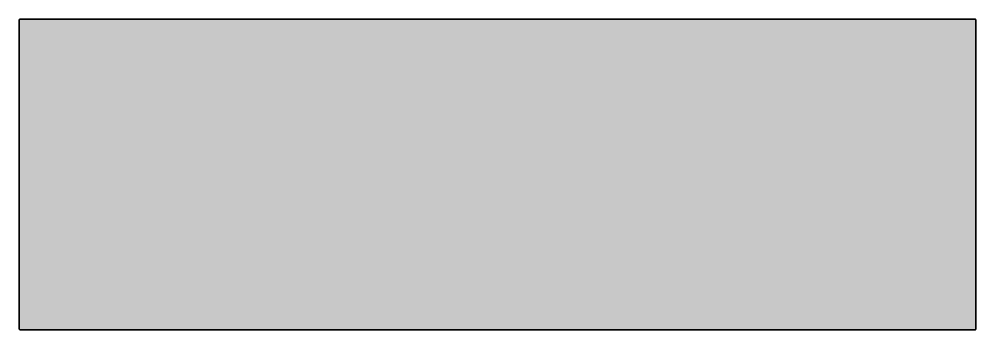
# Model space of a CAD drawing. Header units: millimetres. Extents: x 0 to 2136, y -783 to 512.
# Drawn here: x 94 to 1294, y -783 to -393 of the extents above; entities that cross this region are included whole.
import ezdxf

# ---------------------------------------------------------------- set-up
doc = ezdxf.new("R2010")
doc.units = ezdxf.units.MM
doc.layers.add('Blocks', color=7, linetype='Continuous')
doc.layers.add('Blocks$Fill', color=7, linetype='Continuous', true_color=0xffffff)
doc.layers.add('Blocks$Inner', color=7, linetype='Continuous', lineweight=25, true_color=0x007f00)
doc.layers.add('Blocks$Outline', color=7, linetype='Continuous', lineweight=35, true_color=0xff3f3f)

# ---------------------------------------------------------------- blocks, each defined once
blk = doc.blocks.new('Colour Floor Cabinet M Top')
at = {"layer": 'Blocks$Fill'}
blk.add_hatch(color=256, dxfattribs=at).paths.add_polyline_path([(1252.5, 162.6), (1252.5, 162.6), (1252.6, 162.6), (1252.6, 162.6), (1252.7, 162.6), (1252.7, 162.6), (1252.8, 162.6), (1252.8, 162.6), (1252.9, 162.5), (1252.9, 162.5), (1253, 162.5), (1253, 162.5), (1253, 162.5), (1253.1, 162.4), (1253.1, 162.4), (1253.2, 162.4), (1253.2, 162.4), (1253.3, 162.3), (1253.3, 162.3), (1253.3, 162.3), (1253.4, 162.2), (1253.4, 162.2), (1253.5, 162.2), (1253.5, 162.1), (1253.5, 162.1), (1253.6, 162.1), (1253.6, 162), (1253.6, 162), (1253.7, 161.9), (1253.7, 161.9), (1253.7, 161.9), (1253.7, 161.8), (1253.8, 161.8), (1253.8, 161.7), (1253.8, 161.7), (1253.8, 161.6), (1253.8, 161.6), (1253.8, 161.5), (1253.9, 161.5), (1253.9, 161.4), (1253.9, 161.4), (1253.9, 161.3), (1253.9, 161.3), (1253.9, 161.2), (1253.9, 161.2), (1253.9, 161.1), (1253.9, -225.9), (1253.9, -225.9), (1253.9, -226), (1253.9, -226), (1253.9, -226.1), (1253.9, -226.1), (1253.9, -226.2), (1253.9, -226.2), (1253.8, -226.3), (1253.8, -226.3), (1253.8, -226.4), (1253.8, -226.4), (1253.8, -226.5), (1253.8, -226.5), (1253.7, -226.6), (1253.7, -226.6), (1253.7, -226.7), (1253.7, -226.7), (1253.6, -226.7), (1253.6, -226.8), (1253.6, -226.8), (1253.5, -226.9), (1253.5, -226.9), (1253.5, -226.9), (1253.4, -227), (1253.4, -227), (1253.3, -227), (1253.3, -227.1), (1253.3, -227.1), (1253.2, -227.1), (1253.2, -227.2), (1253.1, -227.2), (1253.1, -227.2), (1253, -227.2), (1253, -227.3), (1253, -227.3), (1252.9, -227.3), (1252.9, -227.3), (1252.8, -227.3), (1252.8, -227.3), (1252.7, -227.4), (1252.7, -227.4), (1252.6, -227.4), (1252.6, -227.4), (1252.5, -227.4), (1252.5, -227.4), (1252.4, -227.4), (55.4, -227.4), (55.4, -227.4), (55.3, -227.4), (55.2, -227.4), (55.2, -227.4), (55.1, -227.4), (55.1, -227.4), (55, -227.3), (55, -227.3), (54.9, -227.3), (54.9, -227.3), (54.9, -227.3), (54.8, -227.3), (54.8, -227.2), (54.7, -227.2), (54.7, -227.2), (54.6, -227.2), (54.6, -227.1), (54.5, -227.1), (54.5, -227.1), (54.5, -227), (54.4, -227), (54.4, -227), (54.3, -226.9), (54.3, -226.9), (54.3, -226.9), (54.2, -226.8), (54.2, -226.8), (54.2, -226.7), (54.1, -226.7), (54.1, -226.7), (54.1, -226.6), (54.1, -226.6), (54, -226.5), (54, -226.5), (54, -226.4), (54, -226.4), (54, -226.3), (54, -226.3), (53.9, -226.2), (53.9, -226.2), (53.9, -226.1), (53.9, -226.1), (53.9, -226), (53.9, -226), (53.9, -225.9), (53.9, -225.9), (53.9, 161.1), (53.9, 161.2), (53.9, 161.2), (53.9, 161.3), (53.9, 161.3), (53.9, 161.4), (53.9, 161.4), (53.9, 161.5), (54, 161.5), (54, 161.6), (54, 161.6), (54, 161.7), (54, 161.7), (54, 161.8), (54.1, 161.8), (54.1, 161.9), (54.1, 161.9), (54.1, 161.9), (54.2, 162), (54.2, 162), (54.2, 162.1), (54.3, 162.1), (54.3, 162.1), (54.3, 162.2), (54.4, 162.2), (54.4, 162.2), (54.5, 162.3), (54.5, 162.3), (54.5, 162.3), (54.6, 162.4), (54.6, 162.4), (54.7, 162.4), (54.7, 162.4), (54.8, 162.5), (54.8, 162.5), (54.9, 162.5), (54.9, 162.5), (54.9, 162.5), (55, 162.6), (55, 162.6), (55.1, 162.6), (55.1, 162.6), (55.2, 162.6), (55.2, 162.6), (55.3, 162.6), (55.4, 162.6), (55.4, 162.6), (1252.4, 162.6)], flags=0)
at = {"layer": 'Blocks$Inner'}
blk.add_lwpolyline([(1252.5, 162.6), (1252.5, 162.6), (1252.6, 162.6), (1252.6, 162.6), (1252.7, 162.6), (1252.7, 162.6), (1252.8, 162.6), (1252.8, 162.6), (1252.9, 162.5), (1252.9, 162.5), (1253, 162.5), (1253, 162.5), (1253, 162.5), (1253.1, 162.4), (1253.1, 162.4), (1253.2, 162.4), (1253.2, 162.4), (1253.3, 162.3), (1253.3, 162.3), (1253.3, 162.3), (1253.4, 162.2), (1253.4, 162.2), (1253.5, 162.2), (1253.5, 162.1), (1253.5, 162.1), (1253.6, 162.1), (1253.6, 162), (1253.6, 162), (1253.7, 161.9), (1253.7, 161.9), (1253.7, 161.9), (1253.7, 161.8), (1253.8, 161.8), (1253.8, 161.7), (1253.8, 161.7), (1253.8, 161.6), (1253.8, 161.6), (1253.8, 161.5), (1253.9, 161.5), (1253.9, 161.4), (1253.9, 161.4), (1253.9, 161.3), (1253.9, 161.3), (1253.9, 161.2), (1253.9, 161.2), (1253.9, 161.1), (1253.9, -225.9), (1253.9, -225.9), (1253.9, -226), (1253.9, -226), (1253.9, -226.1), (1253.9, -226.1), (1253.9, -226.2), (1253.9, -226.2), (1253.8, -226.3), (1253.8, -226.3), (1253.8, -226.4), (1253.8, -226.4), (1253.8, -226.5), (1253.8, -226.5), (1253.7, -226.6), (1253.7, -226.6), (1253.7, -226.7), (1253.7, -226.7), (1253.6, -226.7), (1253.6, -226.8), (1253.6, -226.8), (1253.5, -226.9), (1253.5, -226.9), (1253.5, -226.9), (1253.4, -227), (1253.4, -227), (1253.3, -227), (1253.3, -227.1), (1253.3, -227.1), (1253.2, -227.1), (1253.2, -227.2), (1253.1, -227.2), (1253.1, -227.2), (1253, -227.2), (1253, -227.3), (1253, -227.3), (1252.9, -227.3), (1252.9, -227.3), (1252.8, -227.3), (1252.8, -227.3), (1252.7, -227.4), (1252.7, -227.4), (1252.6, -227.4), (1252.6, -227.4), (1252.5, -227.4), (1252.5, -227.4), (1252.4, -227.4), (55.4, -227.4), (55.4, -227.4), (55.3, -227.4), (55.2, -227.4), (55.2, -227.4), (55.1, -227.4), (55.1, -227.4), (55, -227.3), (55, -227.3), (54.9, -227.3), (54.9, -227.3), (54.9, -227.3), (54.8, -227.3), (54.8, -227.2), (54.7, -227.2), (54.7, -227.2), (54.6, -227.2), (54.6, -227.1), (54.5, -227.1), (54.5, -227.1), (54.5, -227), (54.4, -227), (54.4, -227), (54.3, -226.9), (54.3, -226.9), (54.3, -226.9), (54.2, -226.8), (54.2, -226.8), (54.2, -226.7), (54.1, -226.7), (54.1, -226.7), (54.1, -226.6), (54.1, -226.6), (54, -226.5), (54, -226.5), (54, -226.4), (54, -226.4), (54, -226.3), (54, -226.3), (53.9, -226.2), (53.9, -226.2), (53.9, -226.1), (53.9, -226.1), (53.9, -226), (53.9, -226), (53.9, -225.9), (53.9, -225.9), (53.9, 161.1), (53.9, 161.2), (53.9, 161.2), (53.9, 161.3), (53.9, 161.3), (53.9, 161.4), (53.9, 161.4), (53.9, 161.5), (54, 161.5), (54, 161.6), (54, 161.6), (54, 161.7), (54, 161.7), (54, 161.8), (54.1, 161.8), (54.1, 161.9), (54.1, 161.9), (54.1, 161.9), (54.2, 162), (54.2, 162), (54.2, 162.1), (54.3, 162.1), (54.3, 162.1), (54.3, 162.2), (54.4, 162.2), (54.4, 162.2), (54.5, 162.3), (54.5, 162.3), (54.5, 162.3), (54.6, 162.4), (54.6, 162.4), (54.7, 162.4), (54.7, 162.4), (54.8, 162.5), (54.8, 162.5), (54.9, 162.5), (54.9, 162.5), (54.9, 162.5), (55, 162.6), (55, 162.6), (55.1, 162.6), (55.1, 162.6), (55.2, 162.6), (55.2, 162.6), (55.3, 162.6), (55.4, 162.6), (55.4, 162.6), (1252.4, 162.6)], close=True, dxfattribs=at)
at = {"layer": 'Blocks$Outline'}
blk.add_lwpolyline([(1252.5, 162.6), (1252.5, 162.6), (1252.6, 162.6), (1252.6, 162.6), (1252.7, 162.6), (1252.7, 162.6), (1252.8, 162.6), (1252.8, 162.6), (1252.9, 162.5), (1252.9, 162.5), (1253, 162.5), (1253, 162.5), (1253, 162.5), (1253.1, 162.4), (1253.1, 162.4), (1253.2, 162.4), (1253.2, 162.4), (1253.3, 162.3), (1253.3, 162.3), (1253.3, 162.3), (1253.4, 162.2), (1253.4, 162.2), (1253.5, 162.2), (1253.5, 162.1), (1253.5, 162.1), (1253.6, 162.1), (1253.6, 162), (1253.6, 162), (1253.7, 161.9), (1253.7, 161.9), (1253.7, 161.9), (1253.7, 161.8), (1253.8, 161.8), (1253.8, 161.7), (1253.8, 161.7), (1253.8, 161.6), (1253.8, 161.6), (1253.8, 161.5), (1253.9, 161.5), (1253.9, 161.4), (1253.9, 161.4), (1253.9, 161.3), (1253.9, 161.3), (1253.9, 161.2), (1253.9, 161.2), (1253.9, 161.1), (1253.9, -225.9), (1253.9, -225.9), (1253.9, -226), (1253.9, -226), (1253.9, -226.1), (1253.9, -226.1), (1253.9, -226.2), (1253.9, -226.2), (1253.8, -226.3), (1253.8, -226.3), (1253.8, -226.4), (1253.8, -226.4), (1253.8, -226.5), (1253.8, -226.5), (1253.7, -226.6), (1253.7, -226.6), (1253.7, -226.7), (1253.7, -226.7), (1253.6, -226.7), (1253.6, -226.8), (1253.6, -226.8), (1253.5, -226.9), (1253.5, -226.9), (1253.5, -226.9), (1253.4, -227), (1253.4, -227), (1253.3, -227), (1253.3, -227.1), (1253.3, -227.1), (1253.2, -227.1), (1253.2, -227.2), (1253.1, -227.2), (1253.1, -227.2), (1253, -227.2), (1253, -227.3), (1253, -227.3), (1252.9, -227.3), (1252.9, -227.3), (1252.8, -227.3), (1252.8, -227.3), (1252.7, -227.4), (1252.7, -227.4), (1252.6, -227.4), (1252.6, -227.4), (1252.5, -227.4), (1252.5, -227.4), (1252.4, -227.4), (55.4, -227.4), (55.4, -227.4), (55.3, -227.4), (55.2, -227.4), (55.2, -227.4), (55.1, -227.4), (55.1, -227.4), (55, -227.3), (55, -227.3), (54.9, -227.3), (54.9, -227.3), (54.9, -227.3), (54.8, -227.3), (54.8, -227.2), (54.7, -227.2), (54.7, -227.2), (54.6, -227.2), (54.6, -227.1), (54.5, -227.1), (54.5, -227.1), (54.5, -227), (54.4, -227), (54.4, -227), (54.3, -226.9), (54.3, -226.9), (54.3, -226.9), (54.2, -226.8), (54.2, -226.8), (54.2, -226.7), (54.1, -226.7), (54.1, -226.7), (54.1, -226.6), (54.1, -226.6), (54, -226.5), (54, -226.5), (54, -226.4), (54, -226.4), (54, -226.3), (54, -226.3), (53.9, -226.2), (53.9, -226.2), (53.9, -226.1), (53.9, -226.1), (53.9, -226), (53.9, -226), (53.9, -225.9), (53.9, -225.9), (53.9, 161.1), (53.9, 161.2), (53.9, 161.2), (53.9, 161.3), (53.9, 161.3), (53.9, 161.4), (53.9, 161.4), (53.9, 161.5), (54, 161.5), (54, 161.6), (54, 161.6), (54, 161.7), (54, 161.7), (54, 161.8), (54.1, 161.8), (54.1, 161.9), (54.1, 161.9), (54.1, 161.9), (54.2, 162), (54.2, 162), (54.2, 162.1), (54.3, 162.1), (54.3, 162.1), (54.3, 162.2), (54.4, 162.2), (54.4, 162.2), (54.5, 162.3), (54.5, 162.3), (54.5, 162.3), (54.6, 162.4), (54.6, 162.4), (54.7, 162.4), (54.7, 162.4), (54.8, 162.5), (54.8, 162.5), (54.9, 162.5), (54.9, 162.5), (54.9, 162.5), (55, 162.6), (55, 162.6), (55.1, 162.6), (55.1, 162.6), (55.2, 162.6), (55.2, 162.6), (55.3, 162.6), (55.4, 162.6), (55.4, 162.6), (1252.4, 162.6)], close=True, dxfattribs=at)

msp = doc.modelspace()

# ---------------------------------------------------------------- block references
at = {"layer": 'Blocks'}
msp.add_blockref('Colour Floor Cabinet M Top', (40.6, -555.8), dxfattribs=at)

doc.saveas('drawing.dxf')
